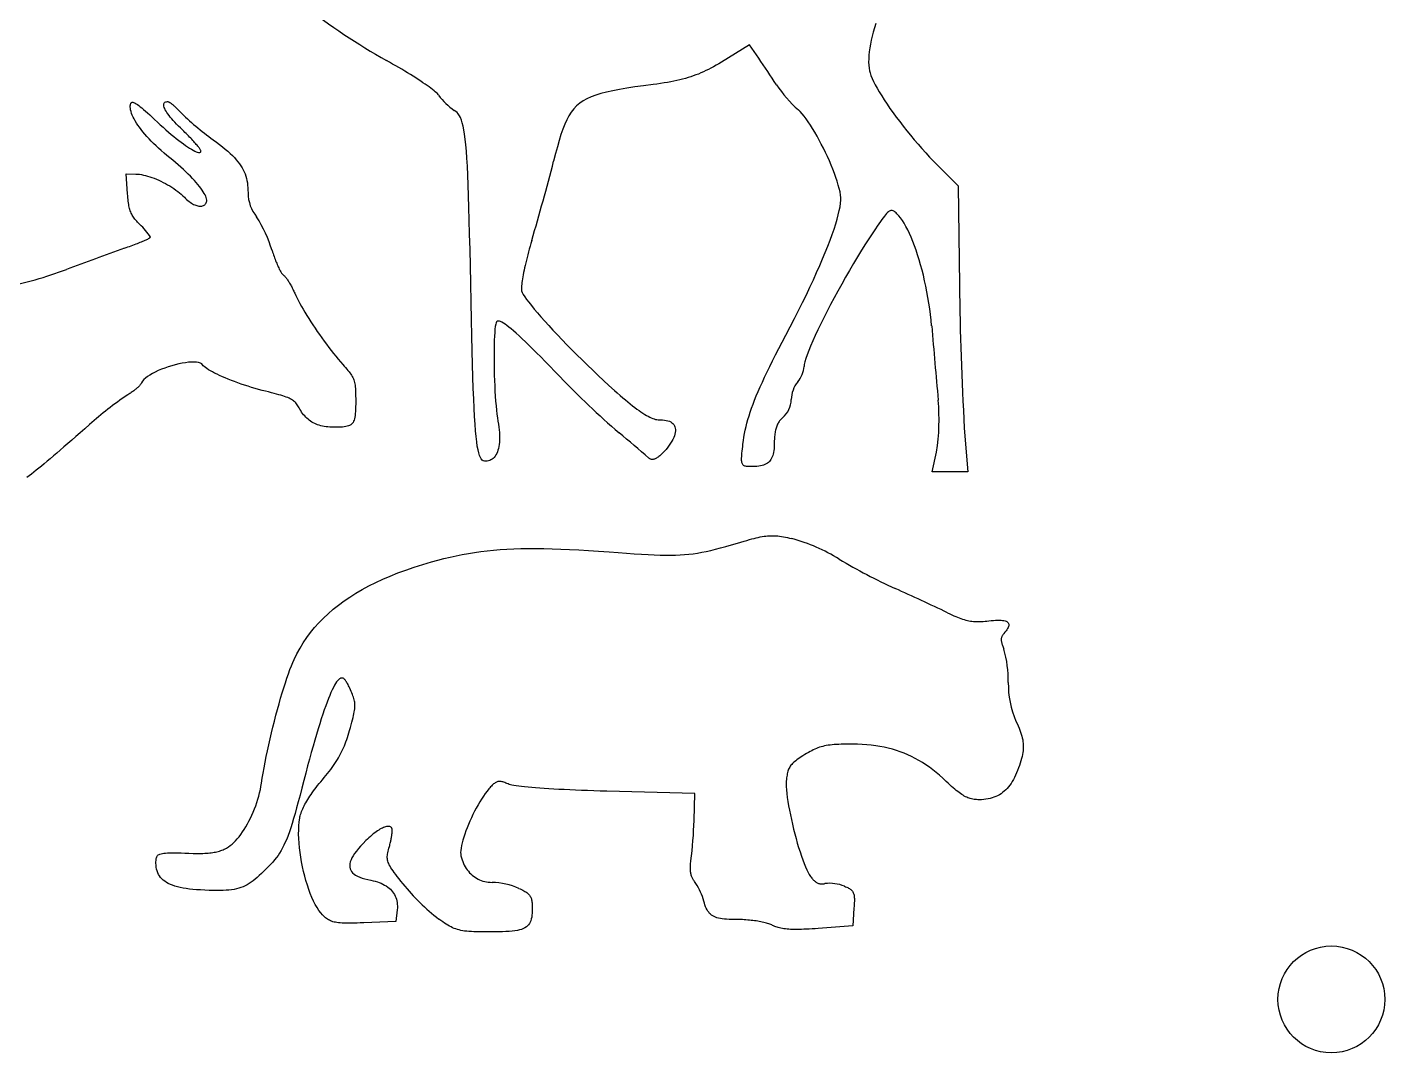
# Model space of a CAD drawing. Extents: x 3 to 294, y -207 to -4.
# Drawn here: x 226.7 to 293.9, y -207 to -156.2 of the extents above; entities that cross this region are included whole.
import ezdxf

# ---------------------------------------------------------------- set-up
doc = ezdxf.new("R2010")
doc.units = 0
doc.layers.get('0').update_dxf_attribs({"linetype": 'CONTINUOUS'})

msp = doc.modelspace()

# ---------------------------------------------------------------- linework, layer by layer
at = {"color": 1}
for p, q in [((262.463, -157.109), (261.069, -157.966)), ((262.919, -157.771), (262.463, -157.109)), ((271.765, -163.068), (272.793, -164.09)), ((231.675, -164.487), (231.602, -163.508)), ((231.602, -163.508), (232.08, -163.511)), ((272.793, -164.09), (272.859, -169.006)), ((273.096, -176.088), (273.267, -178.255)), ((271.507, -178.255), (271.724, -177.271)), ((272.387, -178.255), (271.507, -178.255)), ((273.267, -178.255), (272.387, -178.255)), ((259.76, -194.178), (255.401, -194.061)), ((259.717, -195.507), (259.76, -194.178)), ((245.021, -199.937), (244.96, -200.517)), ((267.635, -199.852), (267.577, -200.722)), ((244.96, -200.517), (243.365, -200.577)), ((247.082, -200.395), (247.082, -200.395)), ((267.577, -200.722), (265.866, -200.855))]:
    msp.add_line(p, q, dxfattribs=at)
for points in [[(268.714, -156.063), (268.649, -156.272), (268.59, -156.479), (268.537, -156.682), (268.491, -156.882), (268.451, -157.078), (268.418, -157.268), (268.392, -157.453), (268.374, -157.631), (268.363, -157.802), (268.36, -157.964), (268.365, -158.118), (268.378, -158.262), (268.399, -158.396)], [(247.074, -159.605), (247.047, -159.571), (247.01, -159.531), (246.964, -159.487), (246.909, -159.438), (246.845, -159.384), (246.772, -159.327), (246.692, -159.265), (246.604, -159.2), (246.508, -159.132), (246.407, -159.061), (246.298, -158.987), (246.184, -158.91), (246.064, -158.831), (245.939, -158.751), (245.809, -158.668), (245.674, -158.584), (245.536, -158.499), (245.394, -158.412), (245.249, -158.325), (245.1, -158.238), (244.95, -158.15), (244.797, -158.063), (244.643, -157.976), (244.487, -157.889)], [(261.069, -157.966), (260.936, -158.047), (260.805, -158.124), (260.677, -158.197), (260.55, -158.265), (260.426, -158.331), (260.302, -158.392), (260.178, -158.451), (260.055, -158.506), (259.931, -158.558), (259.806, -158.607), (259.68, -158.654), (259.552, -158.697), (259.422, -158.739), (259.288, -158.778), (259.152, -158.815), (259.011, -158.85), (258.866, -158.883), (258.717, -158.915), (258.562, -158.945), (258.401, -158.974), (258.234, -159.002), (258.06, -159.029), (257.879, -159.055), (257.691, -159.08)], [(268.399, -158.396), (268.428, -158.508), (268.471, -158.635), (268.529, -158.775), (268.6, -158.927), (268.684, -159.091), (268.78, -159.265), (268.888, -159.448), (269.006, -159.64), (269.133, -159.84), (269.271, -160.046), (269.416, -160.258), (269.57, -160.474), (269.73, -160.694), (269.897, -160.916), (270.07, -161.14), (270.248, -161.365), (270.43, -161.589), (270.615, -161.812), (270.804, -162.033), (270.995, -162.25), (271.187, -162.463), (271.38, -162.671), (271.573, -162.873), (271.765, -163.068)], [(257.691, -159.08), (257.222, -159.142), (256.789, -159.201), (256.391, -159.261), (256.026, -159.321), (255.691, -159.384), (255.385, -159.45), (255.106, -159.522), (254.853, -159.6), (254.623, -159.686), (254.415, -159.781), (254.227, -159.887), (254.057, -160.005), (253.903, -160.136), (253.763, -160.283), (253.637, -160.445), (253.521, -160.626), (253.414, -160.825), (253.314, -161.045), (253.22, -161.287), (253.129, -161.552), (253.04, -161.842), (252.951, -162.158), (252.86, -162.501), (252.766, -162.873)], [(231.809, -160.188), (231.81, -160.137), (231.814, -160.092), (231.82, -160.053), (231.829, -160.02), (231.842, -159.994), (231.859, -159.974), (231.88, -159.961), (231.905, -159.955), (231.935, -159.956), (231.969, -159.964), (232.009, -159.98), (232.055, -160.004), (232.106, -160.035), (232.164, -160.074), (232.228, -160.121), (232.299, -160.177), (232.378, -160.241), (232.463, -160.314), (232.557, -160.396), (232.659, -160.486), (232.769, -160.586), (232.887, -160.696), (233.015, -160.815), (233.152, -160.943)], [(234.39, -161.33), (234.287, -161.231), (234.189, -161.134), (234.097, -161.04), (234.011, -160.948), (233.931, -160.859), (233.857, -160.772), (233.789, -160.689), (233.727, -160.61), (233.672, -160.533), (233.622, -160.461), (233.58, -160.392), (233.543, -160.327), (233.514, -160.266), (233.491, -160.21), (233.475, -160.158), (233.465, -160.111), (233.463, -160.069), (233.468, -160.032), (233.48, -160), (233.499, -159.974), (233.526, -159.953), (233.56, -159.938), (233.602, -159.929), (233.651, -159.925)], [(233.651, -159.925), (233.664, -159.927), (233.679, -159.93), (233.695, -159.935), (233.713, -159.943), (233.732, -159.952), (233.753, -159.963), (233.774, -159.976), (233.797, -159.991), (233.821, -160.008), (233.846, -160.026), (233.871, -160.045), (233.898, -160.066), (233.925, -160.089), (233.952, -160.112), (233.98, -160.137), (234.009, -160.163), (234.038, -160.19), (234.067, -160.218), (234.096, -160.248), (234.125, -160.277), (234.154, -160.308), (234.183, -160.34), (234.212, -160.372), (234.241, -160.404)], [(233.763, -162.704), (233.619, -162.587), (233.479, -162.469), (233.344, -162.35), (233.213, -162.232), (233.086, -162.113), (232.965, -161.995), (232.849, -161.878), (232.737, -161.761), (232.631, -161.645), (232.531, -161.531), (232.437, -161.418), (232.348, -161.307), (232.265, -161.198), (232.189, -161.091), (232.119, -160.986), (232.056, -160.884), (231.999, -160.785), (231.95, -160.688), (231.907, -160.596), (231.872, -160.506), (231.845, -160.421), (231.825, -160.339), (231.813, -160.261), (231.809, -160.188)], [(248.661, -168.93), (248.644, -168.055), (248.627, -167.244), (248.609, -166.493), (248.592, -165.801), (248.574, -165.164), (248.556, -164.581), (248.537, -164.049), (248.516, -163.565), (248.495, -163.127), (248.471, -162.732), (248.446, -162.378), (248.419, -162.063), (248.39, -161.783), (248.358, -161.537), (248.323, -161.322), (248.285, -161.135), (248.245, -160.974), (248.2, -160.836), (248.152, -160.719), (248.1, -160.621), (248.044, -160.538), (247.983, -160.469), (247.918, -160.411), (247.847, -160.361)], [(266.975, -164.552), (266.946, -164.397), (266.907, -164.231), (266.859, -164.055), (266.803, -163.871), (266.739, -163.678), (266.667, -163.48), (266.589, -163.277), (266.505, -163.07), (266.416, -162.861), (266.322, -162.65), (266.224, -162.44), (266.122, -162.232), (266.018, -162.027), (265.912, -161.826), (265.804, -161.63), (265.696, -161.442), (265.588, -161.261), (265.48, -161.09), (265.373, -160.929), (265.268, -160.781), (265.166, -160.646), (265.066, -160.526), (264.971, -160.421), (264.88, -160.334)], [(233.152, -160.943), (233.291, -161.073), (233.43, -161.198), (233.566, -161.32), (233.7, -161.436), (233.832, -161.548), (233.961, -161.654), (234.086, -161.756), (234.208, -161.851), (234.325, -161.94), (234.438, -162.023), (234.546, -162.1), (234.648, -162.169), (234.745, -162.232), (234.836, -162.287), (234.919, -162.335), (234.996, -162.374), (235.065, -162.406), (235.127, -162.429), (235.18, -162.443), (235.224, -162.448), (235.259, -162.444), (235.285, -162.431), (235.301, -162.407), (235.306, -162.374)], [(235.306, -162.374), (235.304, -162.36), (235.297, -162.342), (235.287, -162.321), (235.273, -162.296), (235.255, -162.268), (235.234, -162.237), (235.209, -162.203), (235.18, -162.166), (235.149, -162.127), (235.114, -162.085), (235.077, -162.041), (235.037, -161.995), (234.994, -161.946), (234.949, -161.896), (234.901, -161.845), (234.851, -161.791), (234.799, -161.737), (234.746, -161.681), (234.69, -161.624), (234.633, -161.567), (234.574, -161.508), (234.514, -161.449), (234.452, -161.39), (234.39, -161.33)], [(235.913, -161.811), (236.077, -161.933), (236.231, -162.051), (236.376, -162.166), (236.511, -162.277), (236.636, -162.386), (236.753, -162.492), (236.862, -162.596), (236.961, -162.698), (237.053, -162.8), (237.137, -162.9), (237.213, -163), (237.283, -163.1), (237.345, -163.2), (237.4, -163.302), (237.448, -163.404), (237.491, -163.508), (237.527, -163.614), (237.558, -163.723), (237.583, -163.834), (237.603, -163.949), (237.619, -164.067), (237.629, -164.189), (237.635, -164.316), (237.637, -164.448)], [(235.583, -164.892), (235.592, -164.847), (235.593, -164.796), (235.586, -164.74), (235.57, -164.679), (235.545, -164.612), (235.513, -164.541), (235.472, -164.466), (235.424, -164.386), (235.369, -164.302), (235.306, -164.214), (235.236, -164.123), (235.159, -164.028), (235.076, -163.93), (234.986, -163.829), (234.889, -163.725), (234.786, -163.619), (234.677, -163.51), (234.563, -163.399), (234.443, -163.287), (234.317, -163.173), (234.186, -163.057), (234.05, -162.94), (233.909, -162.823), (233.763, -162.704)], [(232.08, -163.511), (232.168, -163.515), (232.26, -163.524), (232.356, -163.538), (232.456, -163.558), (232.558, -163.582), (232.664, -163.611), (232.772, -163.644), (232.881, -163.681), (232.992, -163.722), (233.103, -163.767), (233.215, -163.815), (233.327, -163.867), (233.438, -163.922), (233.548, -163.979), (233.656, -164.039), (233.762, -164.101), (233.866, -164.166), (233.967, -164.232), (234.065, -164.301), (234.158, -164.37), (234.247, -164.441), (234.332, -164.513), (234.411, -164.586), (234.484, -164.659)], [(232.278, -166.001), (232.223, -165.945), (232.172, -165.892), (232.125, -165.84), (232.081, -165.789), (232.04, -165.739), (232.002, -165.69), (231.967, -165.641), (231.935, -165.591), (231.905, -165.541), (231.878, -165.491), (231.853, -165.439), (231.831, -165.385), (231.81, -165.329), (231.791, -165.272), (231.774, -165.211), (231.758, -165.147), (231.744, -165.081), (231.732, -165.01), (231.72, -164.935), (231.709, -164.856), (231.7, -164.772), (231.691, -164.682), (231.683, -164.588), (231.675, -164.487)], [(234.484, -164.659), (234.541, -164.717), (234.599, -164.771), (234.657, -164.82), (234.715, -164.866), (234.773, -164.908), (234.831, -164.946), (234.888, -164.98), (234.945, -165.01), (235, -165.036), (235.055, -165.057), (235.108, -165.074), (235.159, -165.087), (235.209, -165.096), (235.257, -165.1), (235.303, -165.1), (235.346, -165.095), (235.387, -165.086), (235.425, -165.072), (235.46, -165.054), (235.492, -165.031), (235.52, -165.003), (235.545, -164.971), (235.566, -164.934), (235.583, -164.892)], [(264.261, -171.493), (264.48, -171.077), (264.691, -170.667), (264.895, -170.265), (265.09, -169.871), (265.278, -169.486), (265.456, -169.111), (265.626, -168.745), (265.787, -168.389), (265.939, -168.044), (266.081, -167.711), (266.214, -167.39), (266.337, -167.081), (266.451, -166.786), (266.554, -166.504), (266.646, -166.236), (266.728, -165.983), (266.799, -165.745), (266.859, -165.523), (266.908, -165.317), (266.945, -165.128), (266.97, -164.956), (266.984, -164.803), (266.986, -164.668), (266.975, -164.552)], [(269.855, -165.579), (269.806, -165.525), (269.76, -165.477), (269.718, -165.434), (269.678, -165.398), (269.639, -165.367), (269.602, -165.343), (269.566, -165.325), (269.53, -165.315), (269.494, -165.312), (269.458, -165.317), (269.42, -165.329), (269.381, -165.351), (269.339, -165.38), (269.295, -165.419), (269.248, -165.467), (269.197, -165.525), (269.142, -165.592), (269.083, -165.67), (269.018, -165.758), (268.948, -165.857), (268.872, -165.967), (268.789, -166.088), (268.699, -166.222), (268.602, -166.367)], [(271.48, -171.023), (271.453, -170.743), (271.421, -170.461), (271.384, -170.179), (271.342, -169.897), (271.295, -169.617), (271.244, -169.339), (271.189, -169.063), (271.13, -168.792), (271.068, -168.524), (271.002, -168.262), (270.933, -168.006), (270.861, -167.756), (270.786, -167.515), (270.709, -167.281), (270.63, -167.057), (270.548, -166.842), (270.465, -166.639), (270.381, -166.446), (270.295, -166.266), (270.208, -166.1), (270.12, -165.947), (270.032, -165.808), (269.943, -165.685), (269.855, -165.579)], [(231.517, -167.183), (231.605, -167.152), (231.692, -167.121), (231.777, -167.09), (231.86, -167.06), (231.94, -167.03), (232.019, -167), (232.094, -166.971), (232.168, -166.942), (232.238, -166.914), (232.305, -166.887), (232.369, -166.861), (232.429, -166.836), (232.486, -166.811), (232.538, -166.788), (232.587, -166.766), (232.631, -166.745), (232.671, -166.726), (232.706, -166.708), (232.736, -166.691), (232.762, -166.676), (232.782, -166.663), (232.796, -166.651), (232.805, -166.642), (232.808, -166.634)], [(268.602, -166.367), (268.408, -166.661), (268.211, -166.968), (268.012, -167.286), (267.813, -167.612), (267.614, -167.944), (267.416, -168.282), (267.221, -168.622), (267.028, -168.964), (266.84, -169.304), (266.656, -169.642), (266.479, -169.976), (266.309, -170.303), (266.146, -170.621), (265.993, -170.93), (265.85, -171.226), (265.717, -171.508), (265.597, -171.774), (265.489, -172.023), (265.395, -172.252), (265.316, -172.459), (265.252, -172.643), (265.205, -172.802), (265.176, -172.933), (265.166, -173.035)], [(238.827, -167.295), (238.851, -167.37), (238.875, -167.444), (238.9, -167.518), (238.925, -167.59), (238.951, -167.662), (238.977, -167.731), (239.003, -167.799), (239.029, -167.865), (239.056, -167.929), (239.082, -167.991), (239.108, -168.05), (239.133, -168.107), (239.159, -168.161), (239.184, -168.212), (239.208, -168.26), (239.232, -168.304), (239.255, -168.345), (239.277, -168.382), (239.299, -168.415), (239.319, -168.444), (239.339, -168.469), (239.357, -168.489), (239.374, -168.505), (239.39, -168.516)], [(251.681, -166.8), (251.639, -166.943), (251.598, -167.085), (251.559, -167.226), (251.521, -167.365), (251.485, -167.503), (251.45, -167.639), (251.417, -167.772), (251.385, -167.903), (251.356, -168.03), (251.328, -168.154), (251.303, -168.273), (251.279, -168.389), (251.257, -168.5), (251.238, -168.605), (251.221, -168.705), (251.207, -168.799), (251.194, -168.887), (251.185, -168.969), (251.177, -169.043), (251.173, -169.11), (251.171, -169.169), (251.172, -169.22), (251.176, -169.262), (251.183, -169.296)], [(239.39, -168.516), (239.406, -168.526), (239.423, -168.539), (239.442, -168.556), (239.461, -168.576), (239.482, -168.598), (239.503, -168.624), (239.525, -168.652), (239.548, -168.683), (239.572, -168.716), (239.596, -168.752), (239.621, -168.789), (239.646, -168.829), (239.672, -168.87), (239.698, -168.914), (239.724, -168.958), (239.75, -169.005), (239.776, -169.052), (239.802, -169.101), (239.828, -169.151), (239.853, -169.202), (239.879, -169.253), (239.903, -169.306), (239.928, -169.358), (239.951, -169.411)], [(249.399, -177.73), (249.339, -177.724), (249.283, -177.704), (249.231, -177.668), (249.183, -177.613), (249.138, -177.538), (249.096, -177.439), (249.058, -177.314), (249.022, -177.161), (248.988, -176.977), (248.957, -176.76), (248.928, -176.508), (248.902, -176.219), (248.877, -175.889), (248.853, -175.517), (248.831, -175.1), (248.81, -174.635), (248.79, -174.121), (248.771, -173.555), (248.752, -172.934), (248.734, -172.257), (248.716, -171.52), (248.698, -170.721), (248.68, -169.859), (248.661, -168.93)], [(251.183, -169.296), (251.213, -169.373), (251.265, -169.469), (251.337, -169.583), (251.428, -169.713), (251.538, -169.86), (251.665, -170.021), (251.808, -170.196), (251.966, -170.383), (252.139, -170.582), (252.325, -170.791), (252.524, -171.01), (252.734, -171.237), (252.954, -171.471), (253.183, -171.711), (253.421, -171.957), (253.667, -172.206), (253.918, -172.458), (254.175, -172.713), (254.437, -172.968), (254.701, -173.223), (254.968, -173.477), (255.237, -173.728), (255.506, -173.976), (255.774, -174.219)], [(239.951, -169.411), (240.005, -169.529), (240.065, -169.654), (240.132, -169.784), (240.205, -169.921), (240.283, -170.062), (240.366, -170.207), (240.455, -170.356), (240.547, -170.509), (240.644, -170.664), (240.745, -170.821), (240.849, -170.98), (240.956, -171.14), (241.065, -171.3), (241.177, -171.461), (241.29, -171.62), (241.405, -171.779), (241.521, -171.935), (241.637, -172.09), (241.754, -172.241), (241.871, -172.389), (241.987, -172.533), (242.102, -172.672), (242.216, -172.806), (242.329, -172.934)], [(249.942, -170.821), (249.918, -170.868), (249.897, -170.947), (249.879, -171.055), (249.862, -171.19), (249.849, -171.348), (249.837, -171.529), (249.828, -171.728), (249.822, -171.945), (249.818, -172.175), (249.816, -172.418), (249.816, -172.671), (249.819, -172.931), (249.823, -173.196), (249.83, -173.463), (249.839, -173.731), (249.85, -173.996), (249.863, -174.256), (249.879, -174.509), (249.896, -174.753), (249.915, -174.984), (249.936, -175.201), (249.959, -175.402), (249.984, -175.583), (250.01, -175.743)], [(253.082, -173.546), (252.824, -173.279), (252.578, -173.026), (252.346, -172.788), (252.126, -172.565), (251.918, -172.356), (251.722, -172.161), (251.538, -171.98), (251.365, -171.813), (251.203, -171.66), (251.052, -171.519), (250.912, -171.392), (250.782, -171.277), (250.663, -171.175), (250.553, -171.086), (250.453, -171.008), (250.362, -170.943), (250.28, -170.889), (250.207, -170.846), (250.143, -170.815), (250.087, -170.795), (250.04, -170.786), (250, -170.787), (249.967, -170.799), (249.942, -170.821)], [(262.14, -176.877), (262.163, -176.704), (262.189, -176.531), (262.22, -176.36), (262.254, -176.187), (262.293, -176.013), (262.337, -175.838), (262.386, -175.659), (262.44, -175.477), (262.5, -175.291), (262.565, -175.1), (262.637, -174.903), (262.715, -174.7), (262.8, -174.49), (262.892, -174.272), (262.991, -174.045), (263.098, -173.808), (263.212, -173.562), (263.335, -173.305), (263.467, -173.036), (263.607, -172.755), (263.756, -172.461), (263.915, -172.153), (264.083, -171.831), (264.261, -171.493)], [(235.391, -172.955), (235.344, -172.905), (235.276, -172.866), (235.189, -172.838), (235.085, -172.822), (234.965, -172.815), (234.832, -172.817), (234.688, -172.829), (234.534, -172.849), (234.372, -172.877), (234.205, -172.912), (234.035, -172.954), (233.863, -173.002), (233.691, -173.055), (233.521, -173.113), (233.355, -173.176), (233.196, -173.242), (233.044, -173.312), (232.903, -173.384), (232.773, -173.459), (232.657, -173.535), (232.557, -173.612), (232.474, -173.689), (232.412, -173.766), (232.37, -173.843)], [(238.505, -174.261), (238.332, -174.218), (238.159, -174.171), (237.984, -174.122), (237.811, -174.07), (237.638, -174.016), (237.467, -173.961), (237.298, -173.904), (237.132, -173.845), (236.969, -173.786), (236.811, -173.726), (236.657, -173.665), (236.509, -173.604), (236.367, -173.543), (236.232, -173.483), (236.104, -173.423), (235.984, -173.364), (235.873, -173.306), (235.771, -173.249), (235.679, -173.195), (235.598, -173.142), (235.528, -173.091), (235.469, -173.043), (235.424, -172.997), (235.391, -172.955)], [(242.329, -172.934), (242.401, -173.016), (242.468, -173.092), (242.53, -173.164), (242.586, -173.231), (242.637, -173.295), (242.683, -173.357), (242.725, -173.416), (242.762, -173.474), (242.796, -173.531), (242.825, -173.588), (242.851, -173.646), (242.874, -173.705), (242.893, -173.766), (242.91, -173.829), (242.924, -173.895), (242.935, -173.966), (242.944, -174.041), (242.951, -174.121), (242.957, -174.207), (242.961, -174.3), (242.963, -174.399), (242.965, -174.507), (242.966, -174.623), (242.966, -174.749)], [(232.37, -173.843), (232.362, -173.861), (232.351, -173.88), (232.338, -173.901), (232.322, -173.923), (232.304, -173.946), (232.283, -173.969), (232.26, -173.994), (232.236, -174.02), (232.209, -174.046), (232.181, -174.073), (232.15, -174.1), (232.119, -174.128), (232.085, -174.156), (232.051, -174.184), (232.015, -174.213), (231.978, -174.241), (231.939, -174.27), (231.9, -174.298), (231.86, -174.326), (231.82, -174.354), (231.778, -174.381), (231.737, -174.408), (231.694, -174.434), (231.652, -174.46)], [(240.203, -175.143), (240.17, -175.085), (240.138, -175.03), (240.105, -174.979), (240.072, -174.931), (240.038, -174.886), (240.003, -174.844), (239.965, -174.805), (239.925, -174.768), (239.881, -174.733), (239.834, -174.699), (239.783, -174.667), (239.727, -174.637), (239.666, -174.607), (239.6, -174.577), (239.527, -174.549), (239.447, -174.52), (239.36, -174.491), (239.265, -174.462), (239.162, -174.432), (239.051, -174.4), (238.93, -174.368), (238.799, -174.334), (238.657, -174.299), (238.505, -174.261)], [(242.966, -174.749), (242.966, -174.894), (242.964, -175.028), (242.961, -175.152), (242.956, -175.265), (242.949, -175.368), (242.939, -175.461), (242.926, -175.546), (242.909, -175.622), (242.889, -175.69), (242.865, -175.751), (242.836, -175.804), (242.802, -175.851), (242.763, -175.891), (242.719, -175.925), (242.668, -175.954), (242.611, -175.978), (242.547, -175.998), (242.476, -176.013), (242.397, -176.025), (242.311, -176.034), (242.216, -176.04), (242.112, -176.043), (242, -176.045), (241.878, -176.046)], [(255.774, -174.219), (255.917, -174.347), (256.055, -174.468), (256.188, -174.583), (256.316, -174.692), (256.44, -174.795), (256.559, -174.891), (256.673, -174.982), (256.784, -175.067), (256.89, -175.146), (256.992, -175.22), (257.09, -175.288), (257.184, -175.35), (257.274, -175.407), (257.361, -175.458), (257.444, -175.504), (257.523, -175.544), (257.599, -175.579), (257.672, -175.61), (257.742, -175.634), (257.809, -175.654), (257.873, -175.669), (257.933, -175.679), (257.992, -175.685), (258.047, -175.685)], [(241.878, -176.046), (241.779, -176.044), (241.682, -176.04), (241.589, -176.032), (241.498, -176.022), (241.41, -176.008), (241.324, -175.991), (241.241, -175.972), (241.161, -175.949), (241.084, -175.923), (241.009, -175.894), (240.936, -175.861), (240.866, -175.826), (240.798, -175.787), (240.733, -175.745), (240.67, -175.7), (240.609, -175.652), (240.551, -175.6), (240.495, -175.545), (240.441, -175.486), (240.389, -175.424), (240.339, -175.359), (240.292, -175.291), (240.246, -175.219), (240.203, -175.143)], [(229.797, -175.909), (229.56, -176.117), (229.333, -176.315), (229.116, -176.504), (228.909, -176.685), (228.71, -176.857), (228.52, -177.022), (228.339, -177.178), (228.165, -177.326), (228, -177.468), (227.841, -177.602), (227.69, -177.73), (227.546, -177.851), (227.408, -177.965), (227.276, -178.074), (227.149, -178.177), (227.028, -178.275), (226.913, -178.368), (226.802, -178.456), (226.695, -178.539)], [(250.01, -175.743), (250.036, -175.891), (250.056, -176.034), (250.072, -176.173), (250.083, -176.307), (250.09, -176.435), (250.092, -176.559), (250.089, -176.678), (250.082, -176.791), (250.07, -176.899), (250.055, -177.001), (250.034, -177.096), (250.01, -177.186), (249.981, -177.27), (249.948, -177.347), (249.911, -177.418), (249.87, -177.482), (249.824, -177.539), (249.775, -177.588), (249.722, -177.631), (249.665, -177.666), (249.604, -177.694), (249.539, -177.714), (249.471, -177.726), (249.399, -177.73)], [(258.047, -175.685), (258.152, -175.685), (258.25, -175.691), (258.339, -175.705), (258.42, -175.724), (258.494, -175.751), (258.56, -175.783), (258.617, -175.821), (258.667, -175.864), (258.708, -175.913), (258.742, -175.967), (258.767, -176.026), (258.784, -176.09), (258.792, -176.158), (258.792, -176.23), (258.784, -176.307), (258.768, -176.387), (258.743, -176.471), (258.71, -176.558), (258.668, -176.649), (258.617, -176.742), (258.558, -176.838), (258.491, -176.937), (258.414, -177.037), (258.329, -177.14)], [(264.111, -175.568), (264.076, -175.597), (264.043, -175.627), (264.011, -175.659), (263.98, -175.693), (263.952, -175.729), (263.924, -175.767), (263.899, -175.807), (263.875, -175.848), (263.852, -175.892), (263.831, -175.937), (263.811, -175.984), (263.793, -176.033), (263.777, -176.085), (263.762, -176.138), (263.748, -176.193), (263.736, -176.25), (263.725, -176.31), (263.716, -176.371), (263.708, -176.435), (263.702, -176.5), (263.697, -176.568), (263.693, -176.638), (263.691, -176.711), (263.69, -176.785)], [(258.329, -177.14), (258.281, -177.195), (258.233, -177.247), (258.188, -177.295), (258.143, -177.341), (258.099, -177.383), (258.057, -177.422), (258.015, -177.458), (257.975, -177.49), (257.936, -177.519), (257.898, -177.546), (257.862, -177.568), (257.826, -177.588), (257.792, -177.605), (257.758, -177.618), (257.726, -177.628), (257.695, -177.635), (257.665, -177.639), (257.636, -177.639), (257.609, -177.637), (257.582, -177.631), (257.556, -177.622), (257.532, -177.61), (257.508, -177.594), (257.486, -177.576)], [(262.514, -177.993), (262.456, -177.993), (262.402, -177.991), (262.354, -177.988), (262.309, -177.984), (262.269, -177.977), (262.233, -177.967), (262.202, -177.954), (262.173, -177.938), (262.149, -177.918), (262.128, -177.893), (262.111, -177.864), (262.097, -177.83), (262.086, -177.79), (262.079, -177.745), (262.074, -177.693), (262.072, -177.635), (262.073, -177.569), (262.076, -177.496), (262.081, -177.415), (262.089, -177.325), (262.099, -177.227), (262.111, -177.12), (262.124, -177.003), (262.14, -176.877)], [(263.69, -176.785), (263.689, -176.899), (263.685, -177.006), (263.677, -177.107), (263.667, -177.201), (263.653, -177.289), (263.635, -177.37), (263.614, -177.446), (263.589, -177.516), (263.559, -177.58), (263.526, -177.639), (263.488, -177.693), (263.445, -177.741), (263.398, -177.785), (263.346, -177.824), (263.288, -177.859), (263.226, -177.889), (263.157, -177.915), (263.084, -177.936), (263.004, -177.954), (262.919, -177.969), (262.827, -177.98), (262.729, -177.987), (262.625, -177.992), (262.514, -177.993)], [(262.197, -181.683), (262.331, -181.644), (262.457, -181.608), (262.576, -181.575), (262.689, -181.545), (262.797, -181.519), (262.899, -181.495), (262.996, -181.475), (263.09, -181.457), (263.181, -181.443), (263.268, -181.431), (263.354, -181.422), (263.439, -181.416), (263.522, -181.413), (263.606, -181.413), (263.69, -181.415), (263.774, -181.42), (263.861, -181.428), (263.95, -181.439), (264.041, -181.452), (264.137, -181.467), (264.236, -181.485), (264.34, -181.506), (264.45, -181.529), (264.565, -181.555)], [(246.722, -182.712), (247.03, -182.627), (247.335, -182.549), (247.638, -182.476), (247.94, -182.41), (248.242, -182.349), (248.545, -182.294), (248.85, -182.244), (249.159, -182.201), (249.473, -182.162), (249.792, -182.13), (250.118, -182.102), (250.453, -182.081), (250.796, -182.064), (251.15, -182.053), (251.515, -182.047), (251.893, -182.046), (252.285, -182.05), (252.692, -182.059), (253.114, -182.073), (253.554, -182.092), (254.012, -182.115), (254.49, -182.144), (254.988, -182.177), (255.508, -182.215)], [(255.508, -182.215), (255.956, -182.248), (256.37, -182.278), (256.754, -182.304), (257.11, -182.327), (257.44, -182.346), (257.747, -182.36), (258.033, -182.37), (258.302, -182.376), (258.555, -182.377), (258.795, -182.373), (259.024, -182.364), (259.245, -182.349), (259.461, -182.329), (259.674, -182.303), (259.887, -182.271), (260.102, -182.233), (260.321, -182.189), (260.548, -182.138), (260.784, -182.08), (261.032, -182.015), (261.295, -181.943), (261.575, -181.864), (261.875, -181.777), (262.197, -181.683)], [(239.921, -187.535), (240.06, -187.255), (240.211, -186.982), (240.374, -186.716), (240.549, -186.458), (240.736, -186.207), (240.934, -185.963), (241.145, -185.726), (241.369, -185.496), (241.605, -185.274), (241.854, -185.058), (242.115, -184.849), (242.389, -184.646), (242.676, -184.451), (242.976, -184.261), (243.29, -184.079), (243.616, -183.902), (243.956, -183.732), (244.31, -183.568), (244.677, -183.411), (245.058, -183.259), (245.453, -183.114), (245.862, -182.974), (246.285, -182.84), (246.722, -182.712)], [(272.267, -185.229), (272.374, -185.28), (272.477, -185.328), (272.575, -185.373), (272.669, -185.414), (272.76, -185.451), (272.847, -185.486), (272.931, -185.517), (273.013, -185.545), (273.092, -185.569), (273.171, -185.591), (273.247, -185.61), (273.323, -185.626), (273.399, -185.64), (273.474, -185.651), (273.55, -185.659), (273.626, -185.664), (273.703, -185.668), (273.782, -185.669), (273.863, -185.667), (273.946, -185.664), (274.032, -185.658), (274.121, -185.65), (274.213, -185.64), (274.31, -185.629)], [(274.31, -185.629), (274.43, -185.615), (274.542, -185.604), (274.646, -185.597), (274.743, -185.594), (274.832, -185.594), (274.914, -185.598), (274.987, -185.605), (275.053, -185.616), (275.112, -185.63), (275.162, -185.648), (275.205, -185.669), (275.24, -185.694), (275.267, -185.722), (275.287, -185.753), (275.298, -185.788), (275.302, -185.827), (275.298, -185.869), (275.286, -185.914), (275.267, -185.963), (275.239, -186.015), (275.204, -186.071), (275.161, -186.13), (275.11, -186.192), (275.051, -186.258)], [(275.051, -186.258), (275.031, -186.281), (275.012, -186.304), (274.995, -186.327), (274.98, -186.351), (274.967, -186.374), (274.956, -186.399), (274.946, -186.423), (274.938, -186.449), (274.932, -186.475), (274.927, -186.502), (274.924, -186.53), (274.924, -186.559), (274.924, -186.589), (274.927, -186.621), (274.932, -186.653), (274.938, -186.687), (274.946, -186.723), (274.956, -186.761), (274.967, -186.8), (274.98, -186.841), (274.995, -186.883), (275.012, -186.928), (275.031, -186.975), (275.051, -187.024)], [(238.304, -193.667), (238.342, -193.42), (238.384, -193.164), (238.431, -192.898), (238.483, -192.623), (238.539, -192.342), (238.599, -192.056), (238.662, -191.766), (238.729, -191.473), (238.798, -191.179), (238.869, -190.885), (238.943, -190.592), (239.018, -190.303), (239.094, -190.017), (239.172, -189.737), (239.25, -189.464), (239.328, -189.198), (239.407, -188.943), (239.484, -188.698), (239.561, -188.466), (239.637, -188.247), (239.711, -188.043), (239.784, -187.856), (239.854, -187.686), (239.921, -187.535)], [(242.122, -188.542), (242.074, -188.591), (242.024, -188.654), (241.972, -188.73), (241.918, -188.82), (241.861, -188.924), (241.803, -189.042), (241.743, -189.174), (241.681, -189.319), (241.616, -189.478), (241.55, -189.651), (241.481, -189.838), (241.41, -190.039), (241.338, -190.254), (241.263, -190.483), (241.186, -190.725), (241.107, -190.982), (241.026, -191.252), (240.943, -191.536), (240.858, -191.835), (240.77, -192.147), (240.681, -192.474), (240.589, -192.814), (240.495, -193.168), (240.399, -193.537)], [(242.705, -189.038), (242.674, -188.968), (242.644, -188.903), (242.615, -188.843), (242.587, -188.787), (242.561, -188.737), (242.535, -188.69), (242.51, -188.648), (242.486, -188.611), (242.462, -188.578), (242.44, -188.549), (242.417, -188.524), (242.395, -188.504), (242.373, -188.487), (242.351, -188.474), (242.33, -188.465), (242.308, -188.46), (242.286, -188.458), (242.264, -188.46), (242.242, -188.466), (242.219, -188.474), (242.196, -188.487), (242.172, -188.502), (242.147, -188.521), (242.122, -188.542)], [(242.667, -191.052), (242.708, -190.905), (242.746, -190.769), (242.78, -190.644), (242.81, -190.527), (242.837, -190.42), (242.861, -190.32), (242.881, -190.228), (242.898, -190.141), (242.911, -190.061), (242.92, -189.986), (242.927, -189.915), (242.93, -189.847), (242.929, -189.782), (242.925, -189.719), (242.918, -189.658), (242.908, -189.597), (242.894, -189.535), (242.877, -189.473), (242.856, -189.409), (242.833, -189.343), (242.806, -189.273), (242.775, -189.2), (242.742, -189.122), (242.705, -189.038)], [(275.654, -190.599), (275.71, -190.717), (275.76, -190.83), (275.806, -190.938), (275.847, -191.042), (275.884, -191.142), (275.916, -191.24), (275.943, -191.334), (275.966, -191.426), (275.985, -191.517), (275.999, -191.606), (276.008, -191.695), (276.014, -191.784), (276.014, -191.874), (276.01, -191.964), (276.002, -192.056), (275.99, -192.15), (275.973, -192.246), (275.952, -192.346), (275.926, -192.449), (275.896, -192.556), (275.862, -192.668), (275.823, -192.785), (275.78, -192.908), (275.733, -193.037)], [(241.316, -193.498), (241.407, -193.39), (241.495, -193.285), (241.578, -193.181), (241.657, -193.08), (241.732, -192.981), (241.804, -192.883), (241.873, -192.786), (241.938, -192.69), (242, -192.595), (242.06, -192.5), (242.116, -192.405), (242.17, -192.31), (242.221, -192.215), (242.27, -192.119), (242.317, -192.021), (242.362, -191.923), (242.405, -191.822), (242.446, -191.72), (242.486, -191.616), (242.525, -191.509), (242.562, -191.4), (242.598, -191.287), (242.633, -191.171), (242.667, -191.052)], [(267.577, -191.736), (267.42, -191.736), (267.272, -191.736), (267.133, -191.738), (267.002, -191.74), (266.879, -191.745), (266.762, -191.75), (266.652, -191.758), (266.548, -191.767), (266.448, -191.778), (266.354, -191.791), (266.264, -191.806), (266.177, -191.823), (266.093, -191.843), (266.011, -191.865), (265.932, -191.89), (265.853, -191.918), (265.775, -191.948), (265.698, -191.982), (265.619, -192.018), (265.54, -192.058), (265.459, -192.101), (265.376, -192.148), (265.29, -192.198), (265.201, -192.252)], [(272.205, -193.575), (272.04, -193.421), (271.875, -193.273), (271.708, -193.133), (271.539, -193), (271.369, -192.874), (271.197, -192.755), (271.023, -192.643), (270.847, -192.538), (270.668, -192.439), (270.487, -192.348), (270.302, -192.263), (270.115, -192.185), (269.925, -192.113), (269.731, -192.048), (269.534, -191.989), (269.334, -191.937), (269.129, -191.89), (268.921, -191.85), (268.708, -191.816), (268.491, -191.788), (268.27, -191.767), (268.044, -191.751), (267.813, -191.74), (267.577, -191.736)], [(265.201, -192.252), (265.11, -192.309), (265.026, -192.362), (264.948, -192.413), (264.876, -192.462), (264.809, -192.509), (264.748, -192.555), (264.692, -192.6), (264.641, -192.644), (264.595, -192.689), (264.553, -192.733), (264.515, -192.777), (264.481, -192.823), (264.451, -192.87), (264.424, -192.918), (264.4, -192.968), (264.379, -193.02), (264.361, -193.076), (264.345, -193.134), (264.331, -193.195), (264.319, -193.261), (264.309, -193.33), (264.3, -193.404), (264.292, -193.483), (264.285, -193.567)], [(240.399, -193.537), (240.302, -193.913), (240.21, -194.263), (240.124, -194.587), (240.042, -194.887), (239.965, -195.164), (239.891, -195.419), (239.819, -195.655), (239.75, -195.872), (239.683, -196.073), (239.616, -196.257), (239.55, -196.428), (239.483, -196.586), (239.415, -196.733), (239.346, -196.87), (239.274, -196.999), (239.199, -197.121), (239.121, -197.237), (239.039, -197.35), (238.951, -197.46), (238.858, -197.569), (238.76, -197.678), (238.654, -197.789), (238.541, -197.903), (238.42, -198.022)], [(240.196, -195.4), (240.209, -195.338), (240.224, -195.274), (240.242, -195.209), (240.264, -195.143), (240.288, -195.074), (240.316, -195.004), (240.346, -194.933), (240.38, -194.86), (240.416, -194.785), (240.456, -194.709), (240.498, -194.632), (240.543, -194.553), (240.592, -194.472), (240.643, -194.391), (240.697, -194.307), (240.755, -194.223), (240.815, -194.137), (240.878, -194.049), (240.944, -193.961), (241.012, -193.871), (241.084, -193.78), (241.159, -193.687), (241.236, -193.593), (241.316, -193.498)], [(264.285, -193.567), (264.28, -193.692), (264.283, -193.837), (264.293, -193.998), (264.31, -194.175), (264.334, -194.366), (264.364, -194.569), (264.399, -194.782), (264.44, -195.003), (264.485, -195.23), (264.534, -195.462), (264.587, -195.697), (264.644, -195.933), (264.703, -196.168), (264.765, -196.401), (264.829, -196.629), (264.895, -196.851), (264.962, -197.065), (265.029, -197.27), (265.097, -197.462), (265.164, -197.642), (265.231, -197.806), (265.297, -197.953), (265.361, -198.082), (265.423, -198.189)], [(275.733, -193.037), (275.687, -193.157), (275.637, -193.272), (275.585, -193.381), (275.53, -193.485), (275.473, -193.584), (275.413, -193.677), (275.35, -193.766), (275.284, -193.849), (275.216, -193.927), (275.145, -193.999), (275.07, -194.067), (274.994, -194.129), (274.914, -194.186), (274.831, -194.238), (274.745, -194.285), (274.657, -194.328), (274.565, -194.364), (274.47, -194.396), (274.372, -194.423), (274.271, -194.446), (274.167, -194.463), (274.06, -194.475), (273.95, -194.482), (273.836, -194.485)], [(236.67, -196.818), (236.757, -196.757), (236.845, -196.687), (236.933, -196.606), (237.02, -196.517), (237.107, -196.419), (237.194, -196.314), (237.279, -196.2), (237.363, -196.08), (237.446, -195.954), (237.526, -195.821), (237.605, -195.684), (237.681, -195.542), (237.755, -195.395), (237.825, -195.245), (237.892, -195.092), (237.956, -194.937), (238.016, -194.779), (238.072, -194.62), (238.123, -194.46), (238.17, -194.3), (238.212, -194.14), (238.248, -193.981), (238.279, -193.823), (238.304, -193.667)], [(249.559, -193.952), (249.469, -194.062), (249.378, -194.182), (249.288, -194.311), (249.198, -194.448), (249.109, -194.593), (249.022, -194.743), (248.936, -194.897), (248.852, -195.056), (248.772, -195.218), (248.694, -195.381), (248.62, -195.544), (248.549, -195.708), (248.484, -195.87), (248.423, -196.029), (248.367, -196.186), (248.317, -196.337), (248.274, -196.483), (248.236, -196.622), (248.206, -196.754), (248.184, -196.876), (248.169, -196.989), (248.163, -197.092), (248.165, -197.182), (248.177, -197.259)], [(250.509, -193.704), (250.452, -193.679), (250.398, -193.656), (250.348, -193.636), (250.3, -193.619), (250.256, -193.604), (250.214, -193.592), (250.173, -193.584), (250.135, -193.578), (250.099, -193.575), (250.063, -193.576), (250.029, -193.579), (249.996, -193.586), (249.963, -193.596), (249.93, -193.61), (249.898, -193.627), (249.865, -193.648), (249.831, -193.673), (249.797, -193.701), (249.762, -193.733), (249.725, -193.769), (249.687, -193.808), (249.646, -193.852), (249.604, -193.9), (249.559, -193.952)], [(255.401, -194.061), (255.072, -194.052), (254.752, -194.042), (254.44, -194.031), (254.138, -194.02), (253.844, -194.008), (253.56, -193.996), (253.286, -193.983), (253.023, -193.97), (252.77, -193.956), (252.528, -193.941), (252.298, -193.926), (252.079, -193.911), (251.873, -193.895), (251.679, -193.879), (251.498, -193.863), (251.331, -193.846), (251.177, -193.829), (251.036, -193.812), (250.911, -193.794), (250.8, -193.777), (250.703, -193.759), (250.623, -193.741), (250.558, -193.723), (250.509, -193.704)], [(273.836, -194.485), (273.768, -194.484), (273.703, -194.48), (273.639, -194.475), (273.576, -194.467), (273.515, -194.457), (273.454, -194.444), (273.394, -194.429), (273.335, -194.41), (273.275, -194.388), (273.216, -194.363), (273.155, -194.334), (273.095, -194.301), (273.033, -194.265), (272.969, -194.225), (272.905, -194.181), (272.838, -194.133), (272.769, -194.08), (272.698, -194.023), (272.624, -193.961), (272.547, -193.894), (272.467, -193.822), (272.383, -193.745), (272.296, -193.663), (272.205, -193.575)], [(241.328, -200.19), (241.234, -200.085), (241.142, -199.962), (241.052, -199.822), (240.965, -199.667), (240.88, -199.498), (240.798, -199.316), (240.719, -199.123), (240.644, -198.92), (240.573, -198.708), (240.506, -198.489), (240.444, -198.264), (240.387, -198.034), (240.335, -197.801), (240.288, -197.566), (240.248, -197.33), (240.213, -197.095), (240.185, -196.862), (240.164, -196.632), (240.15, -196.407), (240.143, -196.188), (240.144, -195.977), (240.153, -195.774), (240.17, -195.581), (240.196, -195.4)], [(244.755, -195.891), (244.736, -195.863), (244.713, -195.841), (244.685, -195.824), (244.654, -195.811), (244.62, -195.804), (244.581, -195.801), (244.54, -195.804), (244.495, -195.811), (244.448, -195.822), (244.397, -195.838), (244.344, -195.859), (244.289, -195.884), (244.23, -195.914), (244.17, -195.948), (244.107, -195.986), (244.043, -196.028), (243.976, -196.074), (243.908, -196.125), (243.838, -196.179), (243.767, -196.238), (243.694, -196.3), (243.621, -196.366), (243.546, -196.435), (243.47, -196.508)], [(244.637, -196.794), (244.651, -196.743), (244.665, -196.693), (244.677, -196.642), (244.69, -196.592), (244.701, -196.542), (244.712, -196.494), (244.722, -196.446), (244.731, -196.399), (244.739, -196.353), (244.746, -196.308), (244.753, -196.265), (244.759, -196.223), (244.764, -196.183), (244.768, -196.145), (244.771, -196.108), (244.773, -196.074), (244.774, -196.042), (244.775, -196.012), (244.774, -195.985), (244.772, -195.961), (244.77, -195.939), (244.766, -195.92), (244.761, -195.904), (244.755, -195.891)], [(234.924, -197.138), (235.027, -197.141), (235.127, -197.142), (235.223, -197.143), (235.317, -197.142), (235.407, -197.14), (235.494, -197.136), (235.578, -197.131), (235.66, -197.125), (235.738, -197.117), (235.815, -197.108), (235.888, -197.098), (235.96, -197.085), (236.029, -197.072), (236.096, -197.057), (236.161, -197.04), (236.224, -197.022), (236.285, -197.002), (236.344, -196.981), (236.402, -196.958), (236.458, -196.933), (236.513, -196.907), (236.567, -196.879), (236.619, -196.849), (236.67, -196.818)], [(243.47, -196.508), (243.334, -196.646), (243.21, -196.779), (243.099, -196.906), (243.001, -197.028), (242.916, -197.145), (242.843, -197.257), (242.783, -197.363), (242.736, -197.465), (242.701, -197.562), (242.679, -197.653), (242.67, -197.74), (242.674, -197.823), (242.69, -197.9), (242.72, -197.974), (242.762, -198.042), (242.817, -198.107), (242.884, -198.166), (242.965, -198.222), (243.058, -198.274), (243.165, -198.321), (243.284, -198.364), (243.416, -198.404), (243.561, -198.439), (243.718, -198.471)], [(245.309, -198.648), (245.206, -198.519), (245.112, -198.4), (245.026, -198.289), (244.948, -198.187), (244.878, -198.093), (244.815, -198.006), (244.759, -197.924), (244.71, -197.849), (244.667, -197.778), (244.631, -197.711), (244.601, -197.648), (244.576, -197.587), (244.557, -197.528), (244.543, -197.47), (244.535, -197.412), (244.531, -197.354), (244.531, -197.296), (244.536, -197.235), (244.544, -197.172), (244.556, -197.106), (244.572, -197.036), (244.591, -196.961), (244.613, -196.881), (244.637, -196.794)], [(233.081, -197.623), (233.081, -197.559), (233.083, -197.5), (233.087, -197.446), (233.093, -197.397), (233.103, -197.353), (233.118, -197.313), (233.137, -197.277), (233.162, -197.246), (233.193, -197.218), (233.231, -197.194), (233.277, -197.174), (233.332, -197.156), (233.396, -197.142), (233.471, -197.131), (233.555, -197.123), (233.652, -197.117), (233.76, -197.113), (233.882, -197.112), (234.017, -197.112), (234.167, -197.115), (234.332, -197.118), (234.512, -197.124), (234.709, -197.13), (234.924, -197.138)], [(248.177, -197.259), (248.203, -197.358), (248.232, -197.454), (248.266, -197.546), (248.304, -197.635), (248.345, -197.721), (248.391, -197.803), (248.44, -197.882), (248.492, -197.957), (248.548, -198.028), (248.608, -198.095), (248.67, -198.158), (248.735, -198.218), (248.804, -198.273), (248.875, -198.323), (248.949, -198.37), (249.025, -198.412), (249.104, -198.449), (249.186, -198.482), (249.269, -198.51), (249.355, -198.533), (249.443, -198.551), (249.533, -198.564), (249.624, -198.572), (249.717, -198.575)], [(259.739, -198.532), (259.716, -198.502), (259.695, -198.471), (259.674, -198.439), (259.655, -198.406), (259.638, -198.372), (259.621, -198.337), (259.607, -198.3), (259.593, -198.263), (259.581, -198.224), (259.57, -198.184), (259.561, -198.143), (259.553, -198.101), (259.546, -198.058), (259.541, -198.014), (259.537, -197.968), (259.535, -197.922), (259.533, -197.874), (259.534, -197.825), (259.535, -197.776), (259.538, -197.725), (259.543, -197.672), (259.548, -197.619), (259.555, -197.565), (259.564, -197.509)], [(235.283, -198.952), (235.093, -198.94), (234.912, -198.924), (234.741, -198.905), (234.579, -198.883), (234.426, -198.858), (234.282, -198.829), (234.147, -198.796), (234.02, -198.76), (233.902, -198.719), (233.792, -198.676), (233.691, -198.628), (233.598, -198.576), (233.513, -198.52), (233.436, -198.461), (233.367, -198.397), (233.306, -198.328), (233.252, -198.256), (233.206, -198.179), (233.167, -198.098), (233.136, -198.012), (233.112, -197.922), (233.094, -197.827), (233.084, -197.727), (233.081, -197.623)], [(238.42, -198.022), (238.305, -198.132), (238.196, -198.234), (238.09, -198.327), (237.988, -198.414), (237.887, -198.493), (237.788, -198.565), (237.69, -198.63), (237.591, -198.689), (237.492, -198.742), (237.39, -198.789), (237.285, -198.829), (237.177, -198.865), (237.064, -198.895), (236.946, -198.92), (236.821, -198.94), (236.69, -198.956), (236.55, -198.968), (236.402, -198.976), (236.244, -198.98), (236.076, -198.98), (235.897, -198.977), (235.705, -198.971), (235.501, -198.963), (235.283, -198.952)], [(265.423, -198.189), (265.454, -198.236), (265.484, -198.28), (265.513, -198.321), (265.543, -198.36), (265.573, -198.396), (265.602, -198.43), (265.632, -198.461), (265.662, -198.49), (265.692, -198.516), (265.722, -198.54), (265.752, -198.561), (265.783, -198.58), (265.814, -198.597), (265.846, -198.611), (265.878, -198.623), (265.91, -198.633), (265.943, -198.641), (265.977, -198.646), (266.011, -198.65), (266.046, -198.651), (266.082, -198.65), (266.119, -198.647), (266.156, -198.642), (266.194, -198.635)], [(243.718, -198.471), (243.83, -198.494), (243.937, -198.52), (244.039, -198.55), (244.137, -198.584), (244.23, -198.621), (244.318, -198.662), (244.401, -198.706), (244.479, -198.754), (244.552, -198.805), (244.621, -198.86), (244.684, -198.917), (244.742, -198.978), (244.795, -199.042), (244.843, -199.109), (244.885, -199.18), (244.922, -199.253), (244.954, -199.329), (244.98, -199.407), (245.001, -199.489), (245.016, -199.573), (245.026, -199.66), (245.03, -199.75), (245.029, -199.842), (245.021, -199.937)], [(251.048, -198.871), (251.116, -198.902), (251.18, -198.933), (251.239, -198.962), (251.293, -198.991), (251.343, -199.02), (251.39, -199.049), (251.432, -199.078), (251.47, -199.108), (251.505, -199.138), (251.537, -199.17), (251.565, -199.202), (251.59, -199.236), (251.612, -199.272), (251.631, -199.31), (251.648, -199.35), (251.662, -199.393), (251.674, -199.438), (251.684, -199.487), (251.691, -199.538), (251.697, -199.593), (251.702, -199.652), (251.705, -199.714), (251.706, -199.781), (251.707, -199.853)], [(267.161, -198.764), (267.219, -198.789), (267.273, -198.812), (267.322, -198.836), (267.368, -198.859), (267.409, -198.883), (267.447, -198.907), (267.481, -198.932), (267.511, -198.959), (267.538, -198.987), (267.561, -199.018), (267.582, -199.051), (267.6, -199.086), (267.614, -199.125), (267.627, -199.167), (267.636, -199.213), (267.644, -199.263), (267.649, -199.318), (267.652, -199.377), (267.653, -199.441), (267.652, -199.511), (267.65, -199.587), (267.646, -199.669), (267.642, -199.757), (267.635, -199.852)], [(261.869, -200.415), (261.719, -200.415), (261.58, -200.412), (261.45, -200.408), (261.329, -200.401), (261.218, -200.392), (261.114, -200.381), (261.019, -200.366), (260.931, -200.348), (260.85, -200.327), (260.775, -200.301), (260.707, -200.272), (260.644, -200.238), (260.587, -200.2), (260.534, -200.157), (260.485, -200.108), (260.441, -200.054), (260.399, -199.994), (260.361, -199.929), (260.325, -199.857), (260.291, -199.778), (260.258, -199.693), (260.227, -199.6), (260.196, -199.5), (260.165, -199.393)], [(243.365, -200.577), (243.193, -200.583), (243.034, -200.588), (242.886, -200.592), (242.748, -200.595), (242.62, -200.596), (242.502, -200.595), (242.393, -200.593), (242.293, -200.589), (242.2, -200.583), (242.114, -200.575), (242.035, -200.565), (241.961, -200.553), (241.893, -200.539), (241.83, -200.522), (241.771, -200.502), (241.716, -200.48), (241.663, -200.454), (241.613, -200.426), (241.564, -200.395), (241.517, -200.361), (241.47, -200.323), (241.424, -200.282), (241.377, -200.238), (241.328, -200.19)], [(251.707, -199.853), (251.705, -199.977), (251.701, -200.092), (251.692, -200.199), (251.679, -200.298), (251.661, -200.388), (251.638, -200.472), (251.608, -200.547), (251.572, -200.616), (251.528, -200.678), (251.477, -200.734), (251.417, -200.783), (251.348, -200.827), (251.27, -200.866), (251.181, -200.9), (251.082, -200.929), (250.971, -200.953), (250.849, -200.973), (250.714, -200.99), (250.566, -201.003), (250.404, -201.013), (250.229, -201.02), (250.038, -201.025), (249.832, -201.028), (249.611, -201.029)], [(249.611, -201.029), (249.428, -201.028), (249.258, -201.027), (249.101, -201.025), (248.954, -201.022), (248.818, -201.018), (248.692, -201.012), (248.574, -201.004), (248.464, -200.995), (248.361, -200.983), (248.264, -200.968), (248.173, -200.951), (248.086, -200.931), (248.003, -200.909), (247.922, -200.882), (247.843, -200.853), (247.766, -200.82), (247.688, -200.782), (247.61, -200.741), (247.531, -200.695), (247.449, -200.645), (247.364, -200.59), (247.275, -200.53), (247.181, -200.465), (247.082, -200.395)], [(263.604, -200.702), (263.564, -200.682), (263.518, -200.663), (263.469, -200.644), (263.415, -200.626), (263.358, -200.608), (263.296, -200.591), (263.232, -200.574), (263.164, -200.557), (263.093, -200.542), (263.02, -200.527), (262.944, -200.513), (262.867, -200.499), (262.787, -200.487), (262.706, -200.475), (262.624, -200.464), (262.541, -200.455), (262.457, -200.446), (262.372, -200.438), (262.287, -200.431), (262.203, -200.426), (262.118, -200.421), (262.034, -200.418), (261.951, -200.416), (261.869, -200.415)], [(265.866, -200.855), (265.709, -200.867), (265.56, -200.877), (265.417, -200.886), (265.281, -200.894), (265.152, -200.899), (265.029, -200.904), (264.912, -200.907), (264.8, -200.908), (264.695, -200.908), (264.594, -200.906), (264.499, -200.902), (264.408, -200.897), (264.322, -200.89), (264.241, -200.882), (264.163, -200.872), (264.089, -200.86), (264.019, -200.846), (263.952, -200.831), (263.888, -200.814), (263.826, -200.795), (263.768, -200.774), (263.711, -200.752), (263.657, -200.728), (263.604, -200.702)]]:
    msp.add_lwpolyline(points, dxfattribs=at)
msp.add_circle((291.268, -204.368), 2.646, dxfattribs=at)
for centre, radius, start, end in [((261.192, -128.395), 33.896, 232.1346, 240.4747), ((217.331, -188.98), 55.247, 32.75157, 34.39536), ((269.668, -155.062), 7.122, 214.45437, 227.75263), ((249.679, -157.712), 3.22, 216.00808, 235.33779), ((243.971, -150.531), 13.862, 225.41789, 234.45998), ((146.116, -135.533), 110.098, 343.50093, 345.62139), ((239.584, -164.421), 1.947, 180.79933, 218.53127), ((230.322, -168.179), 2.927, 31.85427, 48.07328), ((232.399, -169.252), 6.719, 16.93379, 32.57781), ((275.294, -290.869), 131.205, 109.49048, 110.8268), ((221.064, -147.617), 21.97, 281.69493, 290.18468), ((422.995, -167.528), 150.143, 180.56377, 183.26825), ((2182.429, -5.813), 1918.077, 184.941207, 185.051732), ((263.89, -172.941), 1.28, 318.41559, 355.75697), ((285.262, -142.627), 44.627, 223.85514, 229.03087), ((266, -174.7), 1.469, 141.73154, 179.16596), ((241.423, -188.877), 17.417, 124.12531, 131.87544), ((263.261, -174.622), 1.272, 311.92827, 357.44857), ((261.469, -175.677), 10.378, 351.16658, 5.34921), ((212.825, -228.974), 68.091, 49.01157, 50.64572), ((262.03, -190.564), 9.359, 58.61546, 74.28249), ((281.33, -158.474), 28.088, 239.09544, 245.46794), ((222.277, -289.844), 115.945, 64.45953, 65.87481), ((269.77, -188.578), 5.505, 358.99966, 16.39168), ((279.913, -188.758), 4.64, 178.96287, 203.37707), ((239.052, -194.935), 20.673, 352.84632, 358.41339), ((253.777, -191.826), 10.875, 218.85812, 231.99794), ((249.551, -202.457), 3.886, 67.34456, 87.54375), ((257.482, -200.185), 2.798, 16.43948, 36.20778), ((266.422, -200.61), 1.988, 68.19787, 96.5876)]:
    msp.add_arc(centre, radius, start, end, dxfattribs=at)

doc.saveas('drawing.dxf')
